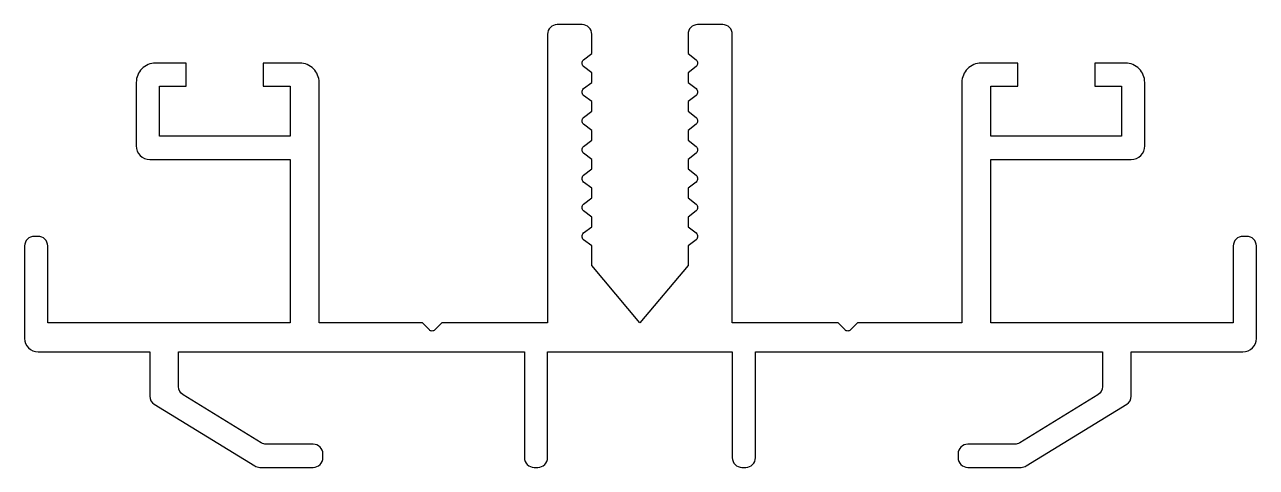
# Model space of a CAD drawing. Extents: x 133.6 to 197.6, y 219.5 to 242.5.
import ezdxf

# ---------------------------------------------------------------- set-up
doc = ezdxf.new("R2010")
doc.units = 0
doc.layers.get('0').update_dxf_attribs({"linetype": 'CONTINUOUS'})

msp = doc.modelspace()

# ---------------------------------------------------------------- linework, layer by layer
msp.add_lwpolyline([(162.619, 237.708), (163.046, 238.032), (163.046, 238.532), (162.619, 238.855, -0.414214), (162.619, 239.208), (163.046, 239.532), (163.046, 240.032), (162.619, 240.355, -0.414214), (162.619, 240.708), (163.046, 241.032), (163.046, 242.032, 0.414214), (162.546, 242.532), (161.246, 242.532, 0.414214), (160.746, 242.032), (160.746, 227.032), (155.246, 227.032), (154.887, 226.673, -0.414214), (154.605, 226.673), (154.246, 227.032), (148.878, 227.032), (148.878, 239.532, 0.414214), (147.878, 240.532), (145.978, 240.532), (145.978, 239.332), (147.378, 239.332), (147.378, 236.732), (140.578, 236.732), (140.578, 239.332), (141.978, 239.332), (141.978, 240.532), (140.378, 240.532, 0.414214), (139.378, 239.532), (139.378, 236.232, 0.414214), (140.078, 235.532), (147.378, 235.532), (147.378, 227.032), (134.778, 227.032), (134.778, 231.032, 0.414214), (134.278, 231.532), (134.078, 231.532, 0.414214), (133.578, 231.032), (133.578, 226.232, 0.414214), (134.278, 225.532), (140.076, 225.532), (140.076, 223.238, 0.260657), (140.314, 222.812), (145.533, 219.606, 0.138593), (145.795, 219.532), (148.576, 219.532, 0.414214), (149.076, 220.032), (149.076, 220.232, 0.414214), (148.576, 220.732), (146.134, 220.732, -0.138593), (145.872, 220.806), (141.814, 223.298, -0.260657), (141.576, 223.724), (141.576, 225.532), (159.546, 225.532), (159.546, 220.032, 0.414214), (160.046, 219.532), (160.246, 219.532, 0.414214), (160.746, 220.032), (160.746, 225.532), (165.546, 225.532), (170.346, 225.532), (170.346, 220.032, 0.414214), (170.846, 219.532), (171.046, 219.532, 0.414214), (171.546, 220.032), (171.546, 225.532), (189.576, 225.532), (189.576, 223.724, -0.260657), (189.338, 223.298), (185.28, 220.806, -0.138593), (185.018, 220.732), (182.576, 220.732, 0.414214), (182.076, 220.232), (182.076, 220.032, 0.414214), (182.576, 219.532), (185.357, 219.532, 0.138593), (185.619, 219.606), (190.838, 222.812, 0.260657), (191.076, 223.238), (191.076, 225.532), (196.874, 225.532, 0.414214), (197.574, 226.232), (197.574, 231.032, 0.414214), (197.074, 231.532), (196.874, 231.532, 0.414214), (196.374, 231.032), (196.374, 227.032), (183.774, 227.032), (183.774, 235.532), (191.074, 235.532, 0.414214), (191.774, 236.232), (191.774, 239.532, 0.414214), (190.774, 240.532), (189.174, 240.532), (189.174, 239.332), (190.574, 239.332), (190.574, 236.732), (183.774, 236.732), (183.774, 239.332), (185.174, 239.332), (185.174, 240.532), (183.274, 240.532, 0.414214), (182.274, 239.532), (182.274, 227.032), (176.846, 227.032), (176.487, 226.673, -0.414214), (176.205, 226.673), (175.846, 227.032), (170.346, 227.032), (170.346, 242.032, 0.414214), (169.846, 242.532), (168.546, 242.532, 0.414214), (168.046, 242.032), (168.046, 241.032), (168.473, 240.708, -0.414214), (168.473, 240.355), (168.046, 240.032), (168.046, 239.532), (168.473, 239.208, -0.414214), (168.473, 238.855), (168.046, 238.532), (168.046, 238.032), (168.473, 237.708, -0.414214), (168.473, 237.355), (168.046, 237.032), (168.046, 236.532), (168.473, 236.208, -0.414214), (168.473, 235.855), (168.046, 235.532), (168.046, 235.032), (168.473, 234.708, -0.414214), (168.473, 234.355), (168.046, 234.032), (168.046, 233.532), (168.473, 233.208, -0.414214), (168.473, 232.855), (168.046, 232.532), (168.046, 232.032), (168.473, 231.708, -0.414214), (168.473, 231.355), (168.046, 231.032), (168.046, 230.011), (165.546, 227.032), (163.046, 230.011), (163.046, 231.032), (162.619, 231.355, -0.414214), (162.619, 231.708), (163.046, 232.032), (163.046, 232.532), (162.619, 232.855, -0.414214), (162.619, 233.208), (163.046, 233.532), (163.046, 234.032), (162.619, 234.355, -0.414214), (162.619, 234.708), (163.046, 235.032), (163.046, 235.532), (162.619, 235.855, -0.414214), (162.619, 236.208), (163.046, 236.532), (163.046, 237.032), (162.619, 237.355, -0.414214)], format="xyb", close=True)

doc.saveas('drawing.dxf')
